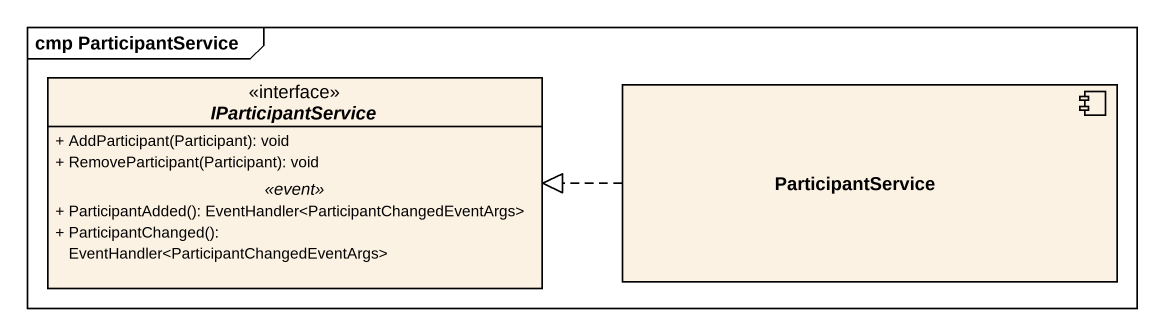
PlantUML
@startuml
mainframe cmp ParticipantService
allowmixing
hide circle
hide empty members
skinparam classAttributeIconSize 0
interface IParticipantService {
  + AddParticipant(Participant): void
  + RemoveParticipant(Participant): void
  .. <<event>> ..
  + ParticipantAdded(): EventHandler<ParticipantChangedEventArgs>
  + ParticipantChanged(): EventHandler<ParticipantChangedEventArgs>
}
component ParticipantService
ParticipantService .left.|> IParticipantService
@enduml
